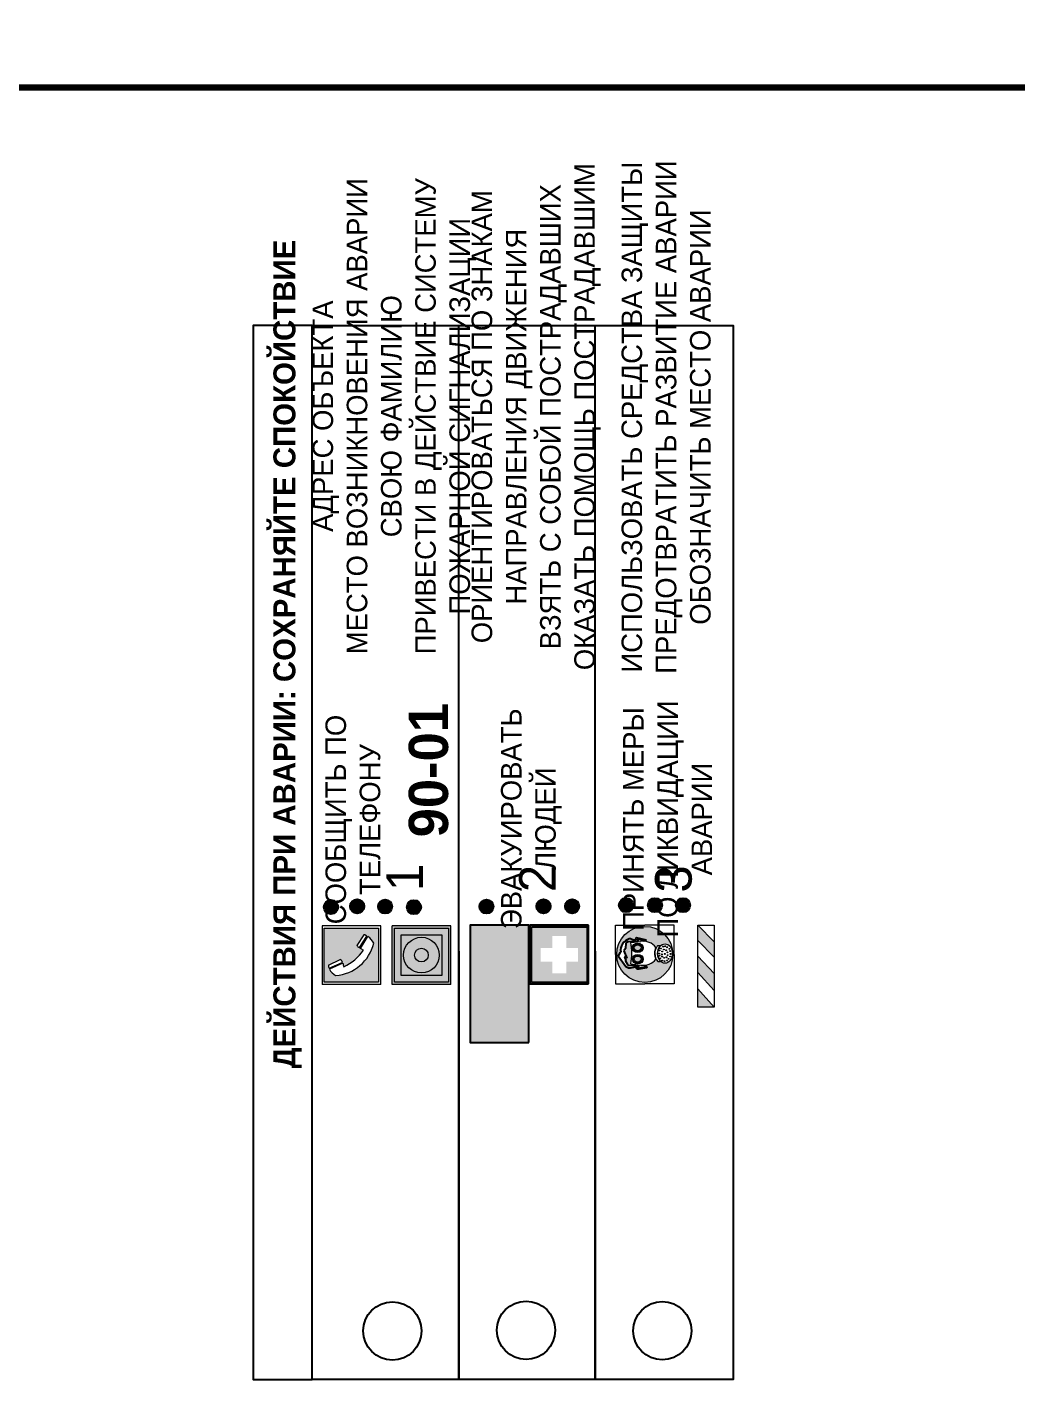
# Model space of a CAD drawing. Header units: millimetres. Extents: x 13810 to 67229, y 12374 to 21950.
# Drawn here: x 36369.2 to 36504.1, y 18909.4 to 19095.8 of the extents above; entities that cross this region are included whole.
import ezdxf

# ---------------------------------------------------------------- set-up
doc = ezdxf.new("R2010")
doc.units = ezdxf.units.MM
doc.styles.add('обычный', font='arial.ttf')

# ---------------------------------------------------------------- blocks, each defined once
blk = doc.blocks.new('A$C38D26F80')
h = blk.add_hatch(color=5)
h.dxf.hatch_style = 1
h.paths.add_polyline_path([(-8.77, -4.48, 1), (-0.19, -4.48, 1)])
h.paths.add_polyline_path([(-6.75, -3.58), (-6.75, -3.31), (-6.62, -3.22), (-6.5, -3.22), (-6.42, -3.3), (-6.39, -3.28), (-6.59, -2.23), (-6.59, -2.01), (-6.38, -1.58), (-4.76, -0.4), (-4.13, -0.79, -0.362848), (-2.1, -2.1, -0.201049), (-2.17, -2.48, 0.085434), (-2.26, -3.13), (-1.9, -3.16), (-2.25, -4.7), (-2.4, -4.59), (-2.43, -4.34), (-2.36, -4.34), (-2.14, -3.34), (-2.47, -3.42), (-2.58, -1.95), (-2.77, -1.58), (-3.58, -1.52), (-3.92, -1.26), (-5.05, -1.73), (-4.87, -1.39), (-5.41, -1.6), (-5.41, -1.46), (-6.13, -1.87), (-6.18, -3.5), (-6.56, -3.47), (-6.37, -4.59), (-6.16, -4.43), (-6.16, -4.66), (-6.36, -4.79), (-6.37, -4.8), (-6.51, -4.76)], flags=16)
h.paths.add_polyline_path([(-6.51, -4.76), (-6.36, -4.79), (-6.37, -4.8)], flags=0)
h.paths.add_polyline_path([(-5.92, -2.34, 0.089508), (-2.67, -2.35), (-2.48, -3.88, -0.268602), (-3.4, -6.18, 0.262449), (-5.2, -6.18, -0.268602), (-6.11, -3.88)], flags=16)
edge = h.paths.add_edge_path(flags=16)
edge.add_ellipse((-5.19, -3.41), major_axis=(0, 0.842), ratio=0.848992, start_angle=0, end_angle=360)
edge = h.paths.add_edge_path(flags=0)
edge.add_ellipse((-5.19, -3.39), major_axis=(0, 0.665), ratio=0.853798, start_angle=0, end_angle=360)
edge = h.paths.add_edge_path(flags=0)
edge.add_ellipse((-5.19, -3.4), major_axis=(0, 0.528), ratio=0.864094, start_angle=0, end_angle=360)
edge = h.paths.add_edge_path(flags=16)
edge.add_ellipse((-3.47, -3.4), major_axis=(0, 0.842), ratio=0.848992, start_angle=0, end_angle=360)
h.paths.add_polyline_path([(-3.13, -6.45), (-3.13, -6.84, 0.383174), (-5.57, -6.85), (-5.57, -6.49, -0.369952)], flags=16)
edge = h.paths.add_edge_path(flags=0)
edge.add_ellipse((-3.47, -3.39), major_axis=(0, 0.665), ratio=0.853798, start_angle=0, end_angle=360)
edge = h.paths.add_edge_path(flags=0)
edge.add_ellipse((-3.47, -3.4), major_axis=(0, 0.528), ratio=0.864094, start_angle=0, end_angle=360)
edge = h.paths.add_edge_path(flags=16)
edge.add_ellipse((-4.34, -7.57), major_axis=(-1.48, 0), ratio=0.744955, start_angle=0, end_angle=360)
h.paths.add_polyline_path([(-5.01, -6.85, -1), (-5.15, -6.85, -1)], flags=0)
h.paths.add_polyline_path([(-5.33, -7.14, -1), (-5.47, -7.14, -1)], flags=0)
h.paths.add_polyline_path([(-4.61, -6.71, -1), (-4.74, -6.71, -1)], flags=16)
h.paths.add_polyline_path([(-5.43, -7.51, -1), (-5.57, -7.51, -1)], flags=0)
h.paths.add_polyline_path([(-4.26, -6.67, -1), (-4.4, -6.67, -1)], flags=16)
h.paths.add_polyline_path([(-4.74, -7.14, -1), (-4.88, -7.14, -1)], flags=0)
h.paths.add_polyline_path([(-4.93, -7.43, -1), (-5.07, -7.43, -1)], flags=0)
h.paths.add_polyline_path([(-4.41, -7.07, -1), (-4.54, -7.07, -1)], flags=0)
h.paths.add_polyline_path([(-5.33, -7.87, -1), (-5.46, -7.87, -1)], flags=0)
h.paths.add_polyline_path([(-3.8, -6.71, -1), (-3.94, -6.71, -1)], flags=16)
h.paths.add_polyline_path([(-4.85, -7.78, -1), (-4.98, -7.78, -1)], flags=0)
h.paths.add_polyline_path([(-3.96, -7.14, -1), (-4.1, -7.14, -1)], flags=0)
h.paths.add_polyline_path([(-4.33, -7.53, -1), (-4.47, -7.53, -1)], flags=0)
h.paths.add_polyline_path([(-5.09, -8.12, -1), (-5.23, -8.12, -1)], flags=0)
h.paths.add_polyline_path([(-3.5, -6.94, -1), (-3.64, -6.94, -1)], flags=0)
h.paths.add_polyline_path([(-4.54, -7.97, -1), (-4.68, -7.97, -1)], flags=0)
h.paths.add_polyline_path([(-3.66, -7.39, -1), (-3.8, -7.39, -1)], flags=0)
h.paths.add_polyline_path([(-4.73, -8.35, -1), (-4.86, -8.35, -1)], flags=0)
h.paths.add_polyline_path([(-4.09, -7.96, -1), (-4.23, -7.96, -1)], flags=0)
h.paths.add_polyline_path([(-3.77, -7.74, -1), (-3.91, -7.74, -1)], flags=0)
h.paths.add_polyline_path([(-3.22, -7.27, -1), (-3.35, -7.27, -1)], flags=0)
h.paths.add_polyline_path([(-4.34, -8.4, -1), (-4.47, -8.4, -1)], flags=0)
h.paths.add_polyline_path([(-3.16, -7.61, -1), (-3.3, -7.61, -1)], flags=0)
h.paths.add_polyline_path([(-3.9, -8.35, -1), (-4.04, -8.35, -1)], flags=0)
h.paths.add_polyline_path([(-3.32, -7.91, -1), (-3.46, -7.91, -1)], flags=0)
h.paths.add_polyline_path([(-3.55, -8.23, -1), (-3.69, -8.23, -1)], flags=0)
at = {"color": 5, "lineweight": 5}
for p, q in [((-4.48, 0), (-8.96, 0)), ((-8.96, 0), (-8.96, -4.48)), ((-4.48, 0), (0, 0)), ((0, 0), (0, -4.48)), ((-6.59, -2.01), (-6.38, -1.58)), ((-6.59, -2.23), (-6.59, -2.01)), ((-6.38, -1.58), (-4.76, -0.4)), ((-6.13, -1.87), (-6.18, -3.5)), ((-5.41, -1.46), (-6.13, -1.87)), ((-4.87, -1.39), (-5.41, -1.6)), ((-5.41, -1.6), (-5.41, -1.46)), ((-3.92, -1.26), (-5.05, -1.73)), ((-5.05, -1.73), (-4.87, -1.39)), ((-4.76, -0.4), (-4.13, -0.79)), ((-3.58, -1.52), (-3.92, -1.26)), ((-2.77, -1.58), (-3.58, -1.52)), ((-2.58, -1.95), (-2.77, -1.58)), ((-2.47, -3.42), (-2.58, -1.95)), ((-6.75, -3.31), (-6.62, -3.22)), ((-6.75, -3.58), (-6.75, -3.31)), ((-6.51, -4.76), (-6.75, -3.58)), ((-6.62, -3.22), (-6.5, -3.22)), ((-6.39, -3.28), (-6.59, -2.23)), ((-6.18, -3.5), (-6.56, -3.47)), ((-6.56, -3.47), (-6.37, -4.59)), ((-6.5, -3.22), (-6.42, -3.3)), ((-6.42, -3.3), (-6.39, -3.28)), ((-5.92, -2.34), (-6.11, -3.88)), ((-2.67, -2.34), (-2.48, -3.88)), ((-2.14, -3.34), (-2.47, -3.42)), ((-2.36, -4.34), (-2.14, -3.34)), ((-1.9, -3.16), (-2.26, -3.13)), ((-2.25, -4.7), (-1.9, -3.16)), ((-8.96, -8.96), (-8.96, -4.48)), ((-6.37, -4.8), (-6.51, -4.76)), ((-6.37, -4.59), (-6.16, -4.43)), ((-6.16, -4.66), (-6.37, -4.8)), ((-6.16, -4.43), (-6.16, -4.66)), ((-2.43, -4.34), (-2.4, -4.59)), ((-2.43, -4.34), (-2.36, -4.34)), ((-2.4, -4.59), (-2.25, -4.7)), ((0, -8.96), (0, -4.48)), ((-5.57, -6.49), (-5.57, -6.85)), ((-3.13, -6.45), (-3.13, -6.84)), ((-4.48, -8.96), (-8.96, -8.96)), ((-4.48, -8.96), (0, -8.96))]:
    blk.add_line(p, q, dxfattribs=at)
at = {"color": 5}
for p, q in [((-6.59, -2.01), (-6.38, -1.58)), ((-6.59, -2.23), (-6.59, -2.01)), ((-6.38, -1.58), (-4.76, -0.4)), ((-6.13, -1.87), (-6.18, -3.5)), ((-5.41, -1.46), (-6.13, -1.87)), ((-4.87, -1.39), (-5.41, -1.6)), ((-5.41, -1.6), (-5.41, -1.46)), ((-3.92, -1.26), (-5.05, -1.73)), ((-5.05, -1.73), (-4.87, -1.39)), ((-4.76, -0.4), (-4.13, -0.79)), ((-3.58, -1.52), (-3.92, -1.26)), ((-2.77, -1.58), (-3.58, -1.52)), ((-2.58, -1.95), (-2.77, -1.58)), ((-2.47, -3.42), (-2.58, -1.95)), ((-6.75, -3.31), (-6.62, -3.22)), ((-6.75, -3.58), (-6.75, -3.31)), ((-6.51, -4.76), (-6.75, -3.58)), ((-6.62, -3.22), (-6.5, -3.22)), ((-6.39, -3.28), (-6.59, -2.23)), ((-6.18, -3.5), (-6.56, -3.47)), ((-6.56, -3.47), (-6.37, -4.59)), ((-6.5, -3.22), (-6.42, -3.3)), ((-6.42, -3.3), (-6.39, -3.28)), ((-2.14, -3.34), (-2.47, -3.42)), ((-2.36, -4.34), (-2.14, -3.34)), ((-2.26, -3.13), (-1.9, -3.16)), ((-1.9, -3.16), (-2.25, -4.7)), ((-6.37, -4.8), (-6.51, -4.76)), ((-6.36, -4.79), (-6.51, -4.76)), ((-6.37, -4.59), (-6.16, -4.43)), ((-6.16, -4.66), (-6.37, -4.8)), ((-6.16, -4.66), (-6.36, -4.79)), ((-6.16, -4.43), (-6.16, -4.66)), ((-2.4, -4.59), (-2.43, -4.34)), ((-2.43, -4.34), (-2.36, -4.34)), ((-2.25, -4.7), (-2.4, -4.59))]:
    blk.add_line(p, q, dxfattribs=at)
at = {"color": 5, "lineweight": 5}
for centre, radius in [((-4.48, -4.48), 4.29), ((-5.5, -7.51), 0.0678), ((-5.4, -7.14), 0.0678), ((-5.4, -7.87), 0.0678), ((-5.16, -8.12), 0.0678), ((-5.08, -6.85), 0.0678), ((-5, -7.43), 0.0678), ((-4.91, -7.78), 0.0678), ((-4.81, -7.14), 0.0678), ((-4.79, -8.35), 0.0678), ((-4.67, -6.71), 0.0678), ((-4.61, -7.97), 0.0678), ((-4.47, -7.07), 0.0678), ((-4.4, -7.53), 0.0678), ((-4.4, -8.4), 0.0678), ((-4.33, -6.67), 0.0678), ((-4.16, -7.96), 0.0678), ((-4.03, -7.14), 0.0678), ((-3.97, -8.35), 0.0678), ((-3.87, -6.71), 0.0678), ((-3.84, -7.74), 0.0678), ((-3.73, -7.39), 0.0678), ((-3.62, -8.23), 0.0678), ((-3.57, -6.94), 0.0678), ((-3.39, -7.91), 0.0678), ((-3.28, -7.27), 0.0678), ((-3.23, -7.61), 0.0678)]:
    blk.add_circle(centre, radius, dxfattribs=at)
at = {"color": 5}
for centre, radius, start, end in [((-3.89, -2.66), 1.88, 17.387, 97.1599), ((-0.35, -3.07), 1.91, 162.2553, 181.7878), ((-2.6, -2.2), 0.511, 326.3906, 11.8614)]:
    blk.add_arc(centre, radius, start, end, dxfattribs=at)
at = {"color": 5, "lineweight": 5}
for centre, radius, start, end in [((-3.66, -4.24), 2.47, 171.573, 231.7124), ((-4.28, 6.66), 9.15, 259.6987, 280.1569), ((-4.93, -4.24), 2.47, 308.2876, 8.427), ((-0.47, -3.05), 1.79, 161.5846, 182.4584), ((-2.6, -2.2), 0.513, 326.4781, 11.7739), ((-4.33, -7.88), 1.87, 50.358, 131.5662), ((-4.3, -7.78), 1.83, 60.5889, 119.4111), ((-4.34, -8.2), 1.82, 48.4943, 132.3565)]:
    blk.add_arc(centre, radius, start, end, dxfattribs=at)
for centre, major_axis, ratio in [((-5.19, -3.41), (0, 0.842), 0.848992), ((-5.19, -3.39), (0, 0.665), 0.853798), ((-5.19, -3.4), (0, 0.528), 0.864094), ((-3.47, -3.4), (0, 0.842), 0.848992), ((-3.47, -3.39), (0, 0.665), 0.853798), ((-3.47, -3.4), (0, 0.528), 0.864094), ((-4.34, -7.57), (-1.48, 0), 0.744955)]:
    blk.add_ellipse(centre, major_axis=major_axis, ratio=ratio, dxfattribs=at)
blk = doc.blocks.new('A$C47DD6509')
at = {"lineweight": 5}
for points in [[(-8.69, 0), (-11.19, 0), (-11.19, -2.22)], [(-4.22, 0), (-6.45, 0), (-8.91, -2.22), (-6.61, -2.22)], [(0, 0), (-2.09, 0), (-4.36, -2.22), (-2.29, -2.22)]]:
    blk.add_hatch(color=242, dxfattribs=at).paths.add_polyline_path(points)
at = {"color": 242, "lineweight": 5}
for p, q in [((-11.19, -2.22), (-8.69, 0)), ((-11.19, -2.22), (-11.19, 0)), ((-11.19, 0), (-8.69, 0)), ((-11.19, 0), (0, 0)), ((-8.91, -2.22), (-6.45, 0)), ((-6.61, -2.22), (-4.22, 0)), ((-4.36, -2.22), (-2.09, 0)), ((-2.29, -2.22), (0, 0)), ((0, 0), (0, -2.22)), ((0, -2.22), (-11.19, -2.22))]:
    blk.add_line(p, q, dxfattribs=at)
blk = doc.blocks.new('A$C32E8229D')
at = {"true_color": 0xffffff}
blk.add_hatch(color=7, dxfattribs=at).paths.add_polyline_path([(0, 0), (0, -8), (16, -8), (16, 0)])
h = blk.add_hatch(color=126)
h.paths.add_polyline_path([(0.2, -0.2), (15.8, -0.2), (15.8, -7.8), (0.2, -7.8)])
h.paths.add_polyline_path([(13.49, -2.05), (12.08, -2.05), (11.37, -2.63, 0.162397), (11.29, -2.84), (11.29, -3.63), (10.35, -3.63), (10.35, -4.05), (11.68, -4.05), (11.68, -3.48), (12.26, -4.28), (11.29, -5.1), (11.29, -6.78), (11.85, -6.78), (11.85, -5.44), (12.8, -4.64), (12.8, -5.94), (14.46, -5.94), (14.46, -5.39), (13.45, -5.39), (13.45, -3.97), (12.46, -2.59), (13.15, -2.59), (13.69, -3.34), (14.18, -3)], flags=16)
h.paths.add_polyline_path([(10.74, -1.82, 1), (11.8, -1.82, 1)], flags=16)
h.paths.add_polyline_path([(9.39, -3.59), (5.99, -3.59), (6.56, -3.03), (5.91, -3.03), (5.1, -3.83), (5.91, -4.64), (6.56, -4.64), (5.99, -4.09), (9.39, -4.09)], flags=16)
h.paths.add_polyline_path([(4.29, -1.08), (1.72, -1.08), (1.72, -6.6), (4.29, -6.6)], flags=16)
at = {"color": 126}
blk.add_lwpolyline([(16, -8), (0, -8), (0, 0), (16, 0)], close=True, dxfattribs=at)
blk = doc.blocks.new('A$C18900ED3')
h = blk.add_hatch(color=126)
h.paths.add_polyline_path([(-0.18, -0.18), (-7.02, -0.18), (-7.02, -7.02), (-0.18, -7.02)])
h.paths.add_polyline_path([(-5.89, -4.46), (-5.89, -2.77), (-4.46, -2.77), (-4.46, -1.31), (-2.77, -1.31), (-2.77, -2.77), (-1.33, -2.77), (-1.33, -4.46), (-2.77, -4.46), (-2.77, -5.89), (-4.46, -5.89), (-4.46, -4.46)], flags=16)
at = {"color": 126}
for p, q in [((-7.2, 0), (-7.2, -7.2)), ((0, 0), (-7.2, 0)), ((0, -7.2), (0, 0)), ((-7.02, -7.02), (-7.02, -0.18)), ((-7.02, -0.18), (-0.18, -0.18)), ((-0.18, -0.18), (-0.18, -7.02)), ((-7.2, -7.2), (0, -7.2)), ((-0.18, -7.02), (-7.02, -7.02))]:
    blk.add_line(p, q, dxfattribs=at)
blk = doc.blocks.new('A$C456E1F9C')
at = {"lineweight": 5}
h = blk.add_hatch(color=242, dxfattribs=at)
h.paths.add_polyline_path([(0.51, -1.47), (0.51, -13.26), (12.29, -13.26), (12.29, -1.47)])
h.paths.add_polyline_path([(5.42, -4.95, -0.254479), (4.78, -5.4), (3.52, -2.53, -0.209735), (4.23, -2.4)], flags=16)
h.paths.add_polyline_path([(8.53, -8.6), (10.87, -10.17), (10.54, -10.76), (8.03, -9.13, -0.192251)], flags=16)
h.paths.add_polyline_path([(4.61, -5.49, 0.005518), (3.87, -5.72, 0.128647), (7.49, -10.01, 0.00809), (7.83, -9.33), (10.47, -10.97, -0.16736), (8.99, -12.25, -0.327862), (1.95, -3.95, -0.166952), (3.36, -2.62)], flags=16)
at = {"color": 242, "lineweight": 5}
for p, q in [((0, -13.77), (0, -0.97)), ((12.8, -0.97), (0, -0.97)), ((4.61, -5.49), (3.36, -2.62)), ((3.52, -2.53), (4.78, -5.4)), ((4.23, -2.4), (5.42, -4.95)), ((12.8, -13.77), (12.8, -0.97)), ((10.81, -10.12), (8.53, -8.6)), ((7.83, -9.33), (10.47, -10.97)), ((8.03, -9.13), (10.54, -10.76)), ((10.54, -10.76), (10.8, -10.3)), ((10.8, -10.3), (10.81, -10.12)), ((0, -13.77), (12.8, -13.77))]:
    blk.add_line(p, q, dxfattribs=at)
blk.add_lwpolyline([(0.51, -1.47), (12.29, -1.47), (12.29, -13.26), (0.51, -13.26)], close=True, dxfattribs=at)
for centre, radius, start, end in [((4.59, -5.34), 2.99, 114.2845, 152.1974), ((4.02, -3.27), 0.891, 76.3284, 123.7092), ((11.12, -3.31), 9.19, 183.9915, 256.6009), ((14.98, -39.1), 35.17, 107.1487, 108.4135), ((13.86, -0.94), 11.08, 205.5536, 234.8762), ((4.68, -4.59), 0.824, 276.9621, 334.0723), ((8.94, -9.5), 0.989, 114.4092, 157.9388), ((-13.31, 0.8), 23.44, 332.5487, 334.4027), ((7.87, -9.46), 3, 291.9291, 329.9329)]:
    blk.add_arc(centre, radius, start, end, dxfattribs=at)
blk = doc.blocks.new('A$C54414219')
at = {"true_color": 0xffffff}
h = blk.add_hatch(color=7, dxfattribs=at)
h.paths.add_polyline_path([(2.39, -9.45), (2.39, -18.3), (11.23, -18.3), (11.23, -9.45)], flags=0)
h.paths.add_polyline_path([(10.71, -13.87, -1), (2.92, -13.87, -1)], flags=0)
h.paths.add_polyline_path([(8.3, -13.87, -1), (5.33, -13.87, -1)], flags=0)
h.paths.add_polyline_path([(0.41, -7.47), (0.41, -20.27), (13.21, -20.27), (13.21, -7.47)])
h.paths.add_polyline_path([(0.92, -19.77), (12.71, -19.77), (12.71, -7.98), (0.92, -7.98)], flags=16)
h.paths.add_polyline_path([(11.23, -9.45), (11.23, -18.3), (2.39, -18.3), (2.39, -9.45)], flags=0)
at = {"lineweight": 5}
h = blk.add_hatch(color=242, dxfattribs=at)
h.paths.add_polyline_path([(12.71, -7.98), (0.92, -7.98), (0.92, -19.77), (12.71, -19.77)])
h.paths.add_polyline_path([(11.23, -18.3), (2.39, -18.3), (2.39, -9.45), (11.23, -9.45)], flags=16)
h.paths.add_polyline_path([(10.71, -13.87, -1), (2.92, -13.87, -1)], flags=0)
h.paths.add_polyline_path([(8.3, -13.87, -1), (5.33, -13.87, -1)], flags=0)
at = {"true_color": 0xffffff}
h = blk.add_hatch(color=7, dxfattribs=at)
h.paths.add_polyline_path([(2.39, -9.45), (2.39, -18.3), (11.23, -18.3), (11.23, -9.45)])
h.paths.add_polyline_path([(10.71, -13.87, -1), (2.92, -13.87, -1)], flags=16)
h.paths.add_polyline_path([(8.3, -13.87, -1), (5.33, -13.87, -1)], flags=0)
at = {"lineweight": 5}
h = blk.add_hatch(color=242, dxfattribs=at)
h.paths.add_polyline_path([(2.92, -13.87, 1), (10.71, -13.87, 1)])
h.paths.add_polyline_path([(8.3, -13.87, -1), (5.33, -13.87, -1)], flags=16)
at = {"color": 242, "lineweight": 5}
for p, q in [((0.41, -20.27), (0.41, -7.47)), ((0.41, -7.47), (13.21, -7.47)), ((0.41, -7.47), (13.21, -7.47)), ((13.21, -20.27), (13.21, -7.47)), ((0.41, -20.27), (13.21, -20.27))]:
    blk.add_line(p, q, dxfattribs=at)
for points in [[(0.92, -7.98), (12.71, -7.98), (12.71, -19.77), (0.92, -19.77)], [(2.39, -9.45), (11.23, -9.45), (11.23, -18.3), (2.39, -18.3)]]:
    blk.add_lwpolyline(points, close=True, dxfattribs=at)
for radius in [3.89, 1.49]:
    blk.add_circle((6.81, -13.87), radius, dxfattribs=at)

msp = doc.modelspace()

# ---------------------------------------------------------------- hatches: boundary and pattern name
at = {"lineweight": 0}
h = msp.add_hatch(color=256, dxfattribs=at)
h.dxf.hatch_style = 1
h.paths.add_polyline_path([(36410.59, 18974.85, 1), (36410.59, 18976.78, 1)])
h = msp.add_hatch(color=256, dxfattribs=at)
h.dxf.hatch_style = 1
h.paths.add_polyline_path([(36414.17, 18974.95, 1), (36414.17, 18976.89, 1)])
h = msp.add_hatch(color=256, dxfattribs=at)
h.dxf.hatch_style = 1
h.paths.add_polyline_path([(36417.98, 18974.91, 1), (36417.98, 18976.85, 1)])
h = msp.add_hatch(color=256, dxfattribs=at)
h.dxf.hatch_style = 1
h.paths.add_polyline_path([(36421.91, 18974.83, 1), (36421.91, 18976.76, 1)])
h = msp.add_hatch(color=256, dxfattribs=at)
h.dxf.hatch_style = 1
h.paths.add_polyline_path([(36431.8, 18974.92, 1), (36431.8, 18976.85, 1)])
h = msp.add_hatch(color=256, dxfattribs=at)
h.dxf.hatch_style = 1
h.paths.add_polyline_path([(36439.58, 18974.96, 1), (36439.58, 18976.89, 1)])
h = msp.add_hatch(color=256, dxfattribs=at)
h.dxf.hatch_style = 1
h.paths.add_polyline_path([(36443.48, 18974.95, 1), (36443.48, 18976.88, 1)])
h = msp.add_hatch(color=256, dxfattribs=at)
h.dxf.hatch_style = 1
h.paths.add_polyline_path([(36450.83, 18975.11, 1), (36450.83, 18977.04, 1)])
h = msp.add_hatch(color=256, dxfattribs=at)
h.dxf.hatch_style = 1
h.paths.add_polyline_path([(36454.78, 18975.1, 1), (36454.78, 18977.03, 1)])
h = msp.add_hatch(color=256, dxfattribs=at)
h.dxf.hatch_style = 1
h.paths.add_polyline_path([(36458.61, 18975.1, 1), (36458.61, 18977.04, 1)])

# ---------------------------------------------------------------- linework, layer by layer
at = {"color": 2, "lineweight": 100}
for points in [[(36059.41, 19482.58), (36659.41, 19482.58), (36659.41, 19087.58), (36059.41, 19087.58)], [(36059.41, 19087.58), (36659.41, 19087.58), (36659.41, 18692.58), (36059.41, 18692.58)]]:
    msp.add_lwpolyline(points, close=True, dxfattribs=at)
for points in [[(36408.05, 18911.37), (36408.05, 19055.14), (36400, 19055.14), (36400, 18911.37)], [(36408.05, 18911.37), (36408.05, 19055.14), (36465.45, 19055.14), (36465.45, 18911.37)]]:
    msp.add_lwpolyline(points, close=True)
for points in [[(36428.05, 18969.79), (36428.05, 18911.37), (36428.05, 19055.14)], [(36446.62, 18969.79), (36446.62, 18911.37), (36446.62, 19055.14)]]:
    msp.add_lwpolyline(points)
for centre, radius in [((36410.59, 18975.81), 0.966), ((36414.17, 18975.92), 0.966), ((36417.98, 18975.88), 0.966), ((36421.91, 18975.8), 0.966), ((36431.8, 18975.88), 0.966), ((36439.58, 18975.92), 0.966), ((36443.48, 18975.92), 0.966), ((36450.83, 18976.07), 0.966), ((36454.78, 18976.07), 0.966), ((36458.61, 18976.07), 0.966), ((36418.97, 18918), 3.98), ((36437.2, 18918.09), 3.98), ((36455.78, 18918.03), 3.98)]:
    msp.add_circle(centre, radius)

# ---------------------------------------------------------------- block references
at = {"rotation": 90}
for name, p, xscale, yscale, zscale in [('A$C456E1F9C', (36408.77, 18965.26), 0.625, 0.625, 0.625), ('A$C54414219', (36414.26, 18965), 0.625, 0.625, 0.625), ('A$C18900ED3', (36437.72, 18973.32), 1.111111111007631, 1.111111111007631, 1.111111111007631), ('A$C38D26F80', (36449.39, 18973.35), 0.8928571427240968, 0.8928571427240968, 0.8928571427240968)]:
    msp.add_blockref(name, p, dxfattribs=dict(at, xscale=xscale, yscale=yscale, zscale=zscale))
at = {"xscale": -1, "rotation": 90}
msp.add_blockref('A$C32E8229D', (36429.57, 18973.32), dxfattribs=at)
at = {"color": 242, "true_color": 0xc1121c, "rotation": 90}
msp.add_blockref('A$C47DD6509', (36460.61, 18973.35), dxfattribs=at)

# ---------------------------------------------------------------- texts
at = {"lineweight": 0, "attachment_point": 5, "rotation": 90, "style": 'обычный'}
for s, insert, char_height, width in [('\\pi-8.4,l8.4,t8.4;{\\fProxima Nova Rg|b0|i0|c204|p2;ИСПОЛЬЗОВАТЬ СРЕДСТВА ЗАЩИТЫ \\PПРЕДОТВРАТИТЬ РАЗВИТИЕ АВАРИИ\\PОБОЗНАЧИТЬ МЕСТО АВАРИИ}', (36456.31, 19042.64), 2.8, 126.6484), ('\\pi-8.4,l8.4,t8.4;{\\fProxima Nova Rg|b0|i0|c204|p2;АДРЕС ОБЪЕКТА\\PМЕСТО ВОЗНИКНОВЕНИЯ АВАРИИ\\PСВОЮ ФАМИЛИЮ\\PПРИВЕСТИ В ДЕЙСТВИЕ СИСТЕМУ \\PПОЖАРНОЙ СИГНАЛИЗАЦИИ}', (36419.22, 19042.76), 2.8, 126.6484), ('\\pi-8.4,l8.4,t8.4;{\\fProxima Nova Rg|b0|i0|c204|p2;ОРИЕНТИРОВАТЬСЯ ПО ЗНАКАМ \\PНАПРАВЛЕНИЯ ДВИЖЕНИЯ\\PВЗЯТЬ С СОБОЙ ПОСТРАДАВШИХ\\PОКАЗАТЬ ПОМОЩЬ ПОСТРАДАВШИМ}', (36438.58, 19042.69), 2.8, 126.6484), ('{\\fProxima Nova Rg|b1|i0|c204|p2;ДЕЙСТВИЯ ПРИ АВАРИИ: СОХРАНЯЙТЕ СПОКОЙСТВИЕ\\H1.6644x; }', (36404.68, 19010.32), 3, 175.1736), ('{\\fProxima Nova Rg|b1|i0|c204|p2;\\H1.0714x;90-01\\fProxima Nova Rg|b0|i0|c204|p2;\\H0.93331x; \\H1.3449x; }', (36423.92, 18994.48), 5, 126.6484), ('{\\fProxima Nova Rg|b0|i0|c204|p2;ЭВАКУИРОВАТЬ \\PЛЮДЕЙ}', (36437.92, 18987.86), 2.8, 126.6484), ('{\\fProxima Nova Rg|b0|i0|c204|p2;ПРИНЯТЬ МЕРЫ \\PПО ЛИКВИДАЦИИ \\PАВАРИИ}', (36456.5, 18987.82), 2.8, 126.6484), ('{\\fProxima Nova Rg|b0|i0|c204|p2;СООБЩИТЬ ПО \\PТЕЛЕФОНУ}', (36413.6, 18987.75), 2.8, 126.6484), ('{\\fProxima Nova Rg|b0|i0|c204|p2;1\\H1.1667x; }', (36420.66, 18979.86), 5, 126.6484), ('{\\fProxima Nova Rg|b0|i0|c204|p2;2\\H1.1967x; }', (36438.75, 18979.71), 5, 126.6484), ('{\\fProxima Nova Rg|b0|i0|c204|p2;3\\H1.1967x; }', (36457.32, 18979.64), 5, 126.6484)]:
    msp.add_mtext(s, dxfattribs=dict(at, insert=insert, char_height=char_height, width=width))

doc.saveas('drawing.dxf')
